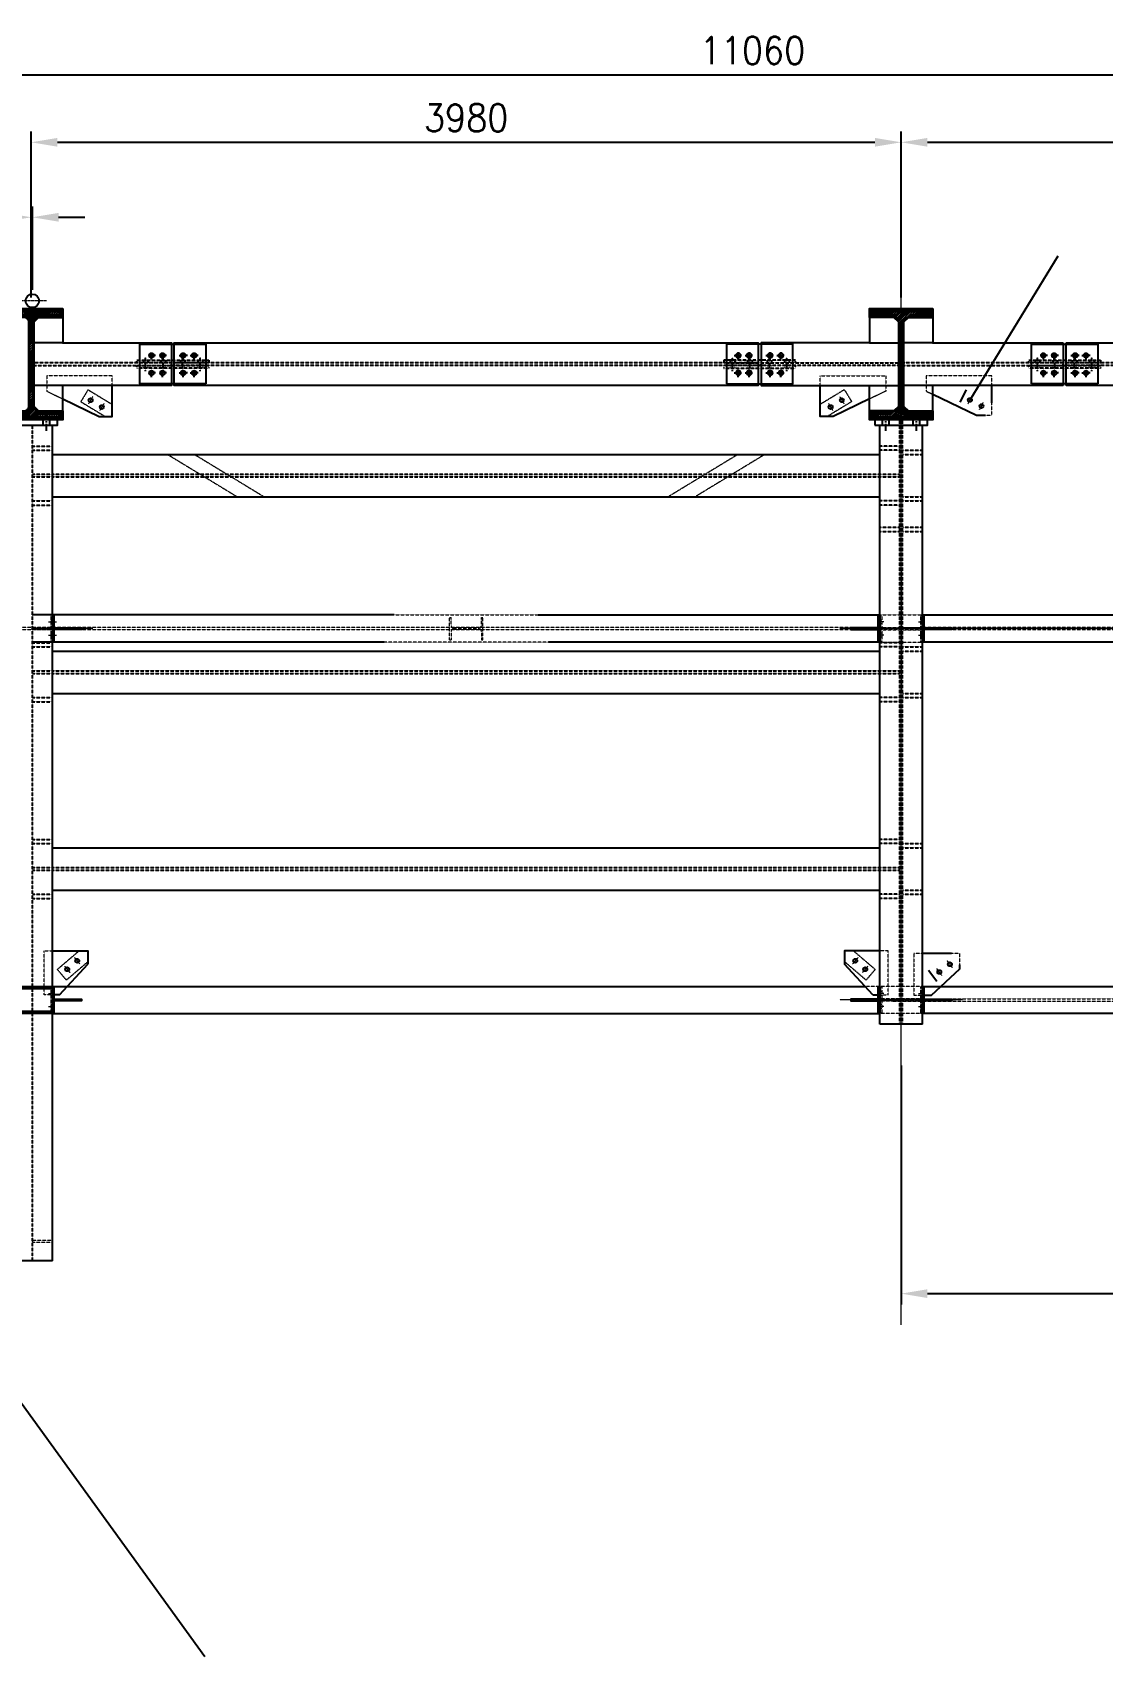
# Model space of a CAD drawing. Header units: millimetres. Extents: x 13669 to 217197, y -88248 to 24578.
# Drawn here: x 22115 to 27011, y 1376 to 8809 of the extents above; entities that cross this region are included whole.
import ezdxf

# ---------------------------------------------------------------- set-up
doc = ezdxf.new("R2010")
doc.units = ezdxf.units.MM
for name, pattern in [('CENTER', [50.8, 31.75, -6.35, 6.35, -6.35]), ('CENTER2', [1.125, 0.75, -0.125, 0.125, -0.125]), ('DASHED2', [0.375, 0.25, -0.125])]:
    doc.linetypes.add(name, pattern=pattern)
for name, color, linetype in [('CHAPA PISO', 3, 'Continuous'), ('SDDIM', 1, 'Continuous'), ('Tx-EJES', 1, 'CENTER'), ('Tx_DDIM', 1, 'Continuous'), ('Tx_M_EQUIPOS', 4, 'Continuous'), ('Tx_M_OCULTOS', 2, 'DASHED2'), ('Tx_P_NUEVO', 4, 'Continuous')]:
    doc.layers.add(name, color=color, linetype=linetype)
doc.layers.add('Tx_EJES', color=1, linetype='CENTER2', lineweight=5)
doc.layers.add('Tx_M_OCULTAS FINO', color=1, linetype='DASHED2', lineweight=5)
doc.styles.add('ROMANS', font='romans.shx', dxfattribs={"width": 0.9})
doc.dimstyles.new('ESC 1-50', dxfattribs={"dimscale": 50, "dimtxt": 2.5, "dimasz": 2.4, "dimexe": 1, "dimexo": 1, "dimgap": 1, "dimtad": 1, "dimdec": 0, "dimtxsty": 'ROMANS', "dimcen": 2.5, "dimclrd": 256, "dimclre": 256, "dimclrt": 3, "dimadec": 0, "dimazin": 2, "dimtfac": 0.5, "dimtdec": 0, "dimtmove": 0, "dimatfit": 3, "dimfxl": 1, "dimtfill": 1, "dimtfillclr": 256, "dimtolj": 2, "dimlwd": -1, "dimarcsym": 0})

# ---------------------------------------------------------------- blocks, each defined once
blk = doc.blocks.new('*D28')
at = {"layer": 'Defpoints', "color": 0, "transparency": 16777216}
for p in [(26089.6, 8306.2), (22109.6, 7545.4), (26089.6, 7545.4)]:
    blk.add_point(p, dxfattribs=at)
at = {"layer": 'Tx_DDIM', "lineweight": -2, "transparency": 16777216}
for p, q in [((22109.6, 7595.4), (22109.6, 8356.2)), ((26089.6, 7595.4), (26089.6, 8356.2))]:
    blk.add_line(p, q, dxfattribs=at)
at = {"layer": 'Tx_DDIM', "transparency": 16777216}
blk.add_line((22229.6, 8306.2), (25969.6, 8306.2), dxfattribs=at)
for points in [[(22229.6, 8326.2), (22229.6, 8286.2), (22109.6, 8306.2)], [(25969.6, 8326.2), (25969.6, 8286.2), (26089.6, 8306.2)]]:
    blk.add_solid(points, dxfattribs=at)
at = {"layer": 'Tx_DDIM', "color": 3, "transparency": 16777216, "insert": (24099.6, 8418.7), "char_height": 125, "attachment_point": 5, "style": 'ROMANS', "bg_fill": 3, "box_fill_scale": 1.1, "bg_fill_color": 256, "bg_fill_true_color": 13158600, "bg_fill_transparency": 0}
blk.add_mtext('\\A2;3980', dxfattribs=at)
blk = doc.blocks.new('*D29')
at = {"layer": 'Defpoints', "color": 0, "transparency": 16777216}
for p in [(30939.6, 8306.2), (26089.6, 7545.4), (30939.6, 7545.4)]:
    blk.add_point(p, dxfattribs=at)
at = {"layer": 'Tx_DDIM', "lineweight": -2, "transparency": 16777216}
for p, q in [((26089.6, 7595.4), (26089.6, 8356.2)), ((30939.6, 7595.4), (30939.6, 8356.2))]:
    blk.add_line(p, q, dxfattribs=at)
at = {"layer": 'Tx_DDIM', "transparency": 16777216}
blk.add_line((26209.6, 8306.2), (30819.6, 8306.2), dxfattribs=at)
for points in [[(26209.6, 8326.2), (26209.6, 8286.2), (26089.6, 8306.2)], [(30819.6, 8326.2), (30819.6, 8286.2), (30939.6, 8306.2)]]:
    blk.add_solid(points, dxfattribs=at)
at = {"layer": 'Tx_DDIM', "color": 3, "transparency": 16777216, "insert": (28514.6, 8418.7), "char_height": 125, "attachment_point": 5, "style": 'ROMANS', "bg_fill": 3, "box_fill_scale": 1.1, "bg_fill_color": 256, "bg_fill_true_color": 13158600, "bg_fill_transparency": 0}
blk.add_mtext('\\A2;4850', dxfattribs=at)
blk = doc.blocks.new('*D30')
at = {"layer": 'Defpoints', "color": 0, "transparency": 16777216}
for p in [(30939.6, 8614.3), (30939.6, 7545.4), (19879.6, 7387.9)]:
    blk.add_point(p, dxfattribs=at)
at = {"layer": 'Tx_DDIM', "lineweight": -2, "transparency": 16777216}
for p, q in [((19879.6, 7437.9), (19879.6, 8664.3)), ((30939.6, 7595.4), (30939.6, 8664.3))]:
    blk.add_line(p, q, dxfattribs=at)
at = {"layer": 'Tx_DDIM', "transparency": 16777216}
blk.add_line((19999.6, 8614.3), (30819.6, 8614.3), dxfattribs=at)
for points in [[(19999.6, 8634.3), (19999.6, 8594.3), (19879.6, 8614.3)], [(30819.6, 8634.3), (30819.6, 8594.3), (30939.6, 8614.3)]]:
    blk.add_solid(points, dxfattribs=at)
at = {"layer": 'Tx_DDIM', "color": 3, "transparency": 16777216, "insert": (25409.6, 8726.8), "char_height": 125, "attachment_point": 5, "style": 'ROMANS', "bg_fill": 3, "box_fill_scale": 1.1, "bg_fill_color": 256, "bg_fill_true_color": 13158600, "bg_fill_transparency": 0}
blk.add_mtext('\\A2;11060', dxfattribs=at)
blk = doc.blocks.new('*D32')
at = {"layer": 'Defpoints', "color": 0, "transparency": 16777216}
for p in [(28407.6, 4380.9), (26089.6, 4130.9), (28407.6, 3037.1)]:
    blk.add_point(p, dxfattribs=at)
at = {"layer": 'Tx_DDIM', "lineweight": -2, "transparency": 16777216}
for p, q in [((28407.6, 4330.9), (28407.6, 2987.1)), ((26089.6, 4080.9), (26089.6, 2987.1))]:
    blk.add_line(p, q, dxfattribs=at)
at = {"layer": 'Tx_DDIM', "transparency": 16777216}
blk.add_line((26209.6, 3037.1), (28287.6, 3037.1), dxfattribs=at)
for points in [[(26209.6, 3057.1), (26209.6, 3017.1), (26089.6, 3037.1)], [(28287.6, 3057.1), (28287.6, 3017.1), (28407.6, 3037.1)]]:
    blk.add_solid(points, dxfattribs=at)
at = {"layer": 'Tx_DDIM', "color": 3, "transparency": 16777216, "insert": (27248.6, 3149.6), "char_height": 125, "attachment_point": 5, "style": 'ROMANS', "bg_fill": 3, "box_fill_scale": 1.1, "bg_fill_color": 256, "bg_fill_true_color": 13158600, "bg_fill_transparency": 0}
blk.add_mtext('\\A2;2318', dxfattribs=at)
blk = doc.blocks.new('placas de union')
at = {"layer": 'Tx-EJES'}
for p, q in [((8488.1, 15089, -2003.9), (8450.4, 15089, -2003.9)), ((8469.3, 15070.2, -2003.9), (8469.3, 15107.9, -2003.9)), ((8538.1, 15089, -2003.9), (8500.4, 15089, -2003.9)), ((8519.3, 15070.2, -2003.9), (8519.3, 15107.9, -2003.9)), ((8633.4, 15089, -2003.9), (8595.7, 15089, -2003.9)), ((8614.5, 15070.2, -2003.9), (8614.5, 15107.9, -2003.9)), ((8683.4, 15089, -2003.9), (8645.7, 15089, -2003.9)), ((8664.5, 15070.2, -2003.9), (8664.5, 15107.9, -2003.9)), ((8469.3, 14990.2, -2003.9), (8469.3, 15027.9, -2003.9)), ((8519.3, 14990.2, -2003.9), (8519.3, 15027.9, -2003.9)), ((8614.5, 14990.2, -2003.9), (8614.5, 15027.9, -2003.9)), ((8664.5, 14990.2, -2003.9), (8664.5, 15027.9, -2003.9)), ((8488.1, 15009, -2003.9), (8450.4, 15009, -2003.9)), ((8538.1, 15009, -2003.9), (8500.4, 15009, -2003.9)), ((8633.4, 15009, -2003.9), (8595.7, 15009, -2003.9)), ((8683.4, 15009, -2003.9), (8645.7, 15009, -2003.9))]:
    blk.add_line(p, q, dxfattribs=at)
at = {"layer": 'Tx_M_EQUIPOS', "elevation": -2003.9}
blk.add_lwpolyline([(8718.5, 14958.2), (8415.3, 14958.2), (8415.3, 15139.8), (8718.5, 15139.8)], close=True, dxfattribs=at)
at = {"layer": 'Tx_M_EQUIPOS'}
for centre in [(8469.3, 15089, -2003.9), (8519.3, 15089, -2003.9), (8614.5, 15089, -2003.9), (8664.5, 15089, -2003.9), (8469.3, 15009, -2003.9), (8519.3, 15009, -2003.9), (8614.5, 15009, -2003.9), (8664.5, 15009, -2003.9)]:
    blk.add_circle(centre, 10.5, dxfattribs=at)
at = {"layer": 'Tx_M_OCULTOS'}
for p, q in [((8432.2, 15068, -2003.9), (8432.2, 15055.3, -2003.9)), ((8432.2, 15042.7, -2003.9), (8432.2, 15030, -2003.9)), ((8442.5, 15042.8, -2003.9), (8442.5, 15080.5, -2003.9)), ((8442.5, 15017.5, -2003.9), (8442.5, 15055.2, -2003.9)), ((8453, 15068, -2003.9), (8453, 15055.3, -2003.9)), ((8453, 15042.7, -2003.9), (8453, 15030, -2003.9)), ((8512.2, 15068, -2003.9), (8512.2, 15055.3, -2003.9)), ((8512.2, 15042.7, -2003.9), (8512.2, 15030, -2003.9)), ((8522.5, 15042.8, -2003.9), (8522.5, 15080.5, -2003.9)), ((8522.5, 15017.5, -2003.9), (8522.5, 15055.2, -2003.9)), ((8533, 15068, -2003.9), (8533, 15055.3, -2003.9)), ((8533, 15042.7, -2003.9), (8533, 15030, -2003.9)), ((8601.1, 15068, -2003.9), (8601.1, 15055.3, -2003.9)), ((8601.1, 15042.7, -2003.9), (8601.1, 15030, -2003.9)), ((8611.4, 15042.8, -2003.9), (8611.4, 15080.5, -2003.9)), ((8611.4, 15017.5, -2003.9), (8611.4, 15055.2, -2003.9)), ((8621.9, 15068, -2003.9), (8621.9, 15055.3, -2003.9)), ((8621.9, 15042.7, -2003.9), (8621.9, 15030, -2003.9)), ((8681.1, 15068, -2003.9), (8681.1, 15055.3, -2003.9)), ((8681.1, 15042.7, -2003.9), (8681.1, 15030, -2003.9)), ((8691.4, 15042.8, -2003.9), (8691.4, 15080.5, -2003.9)), ((8691.4, 15017.5, -2003.9), (8691.4, 15055.2, -2003.9)), ((8701.9, 15068, -2003.9), (8701.9, 15055.3, -2003.9)), ((8701.9, 15042.7, -2003.9), (8701.9, 15030, -2003.9))]:
    blk.add_line(p, q, dxfattribs=at)
at = {"layer": 'Tx_M_OCULTOS', "elevation": -2003.9}
for points in [[(8402.5, 15068), (8731.4, 15068), (8731.4, 15055.3), (8402.5, 15055.3)], [(8402.5, 15042.7), (8731.4, 15042.7), (8731.4, 15030), (8402.5, 15030)]]:
    blk.add_lwpolyline(points, close=True, dxfattribs=at)
blk = doc.blocks.new('A$C245f907e')
at = {"layer": 'Tx_M_EQUIPOS'}
blk.add_lwpolyline([(-144.5, 0), (-144.5, -40.4), (-33.5, -40.4, -0.414214), (-11.3, -62.6), (-11.3, -446.4, -0.414214), (-33.5, -468.6), (-144.5, -468.6), (-144.5, -509), (144.5, -509), (144.5, -468.6), (33.5, -468.6, -0.414214), (11.3, -446.4), (11.3, -62.6, -0.414214), (33.5, -40.4), (144.5, -40.4), (144.5, 0)], format="xyb", close=True, dxfattribs=at)
blk = doc.blocks.new('A$C30D82DAE')
at = {"layer": 'Tx_M_EQUIPOS'}
for points in [[(-104.9, 4), (-229.9, 4), (-229.9, -4), (-104.9, -4)], [(-104.9, 60), (-97, 60), (-97, -60), (-104.9, -60)]]:
    blk.add_lwpolyline(points, close=True, dxfattribs=at)
at = {"layer": 'Tx_M_OCULTAS FINO'}
blk.add_line((-89.1, -39), (-104.9, -39), dxfattribs=at)
blk = doc.blocks.new('W150x18')
for p, q in [((-51, 0), (-51, -7.1)), ((-51, 0), (51, 0)), ((51, 0), (51, -7.1)), ((-12.9, -7.1), (-51, -7.1)), ((-2.9, -135.9), (-2.9, -17.1)), ((2.9, -135.9), (2.9, -17.1)), ((12.9, -7.1), (51, -7.1)), ((-51, -145.9), (-51, -153)), ((-12.9, -145.9), (-51, -145.9)), ((12.9, -145.9), (51, -145.9)), ((51, -145.9), (51, -153)), ((-51, -153), (51, -153))]:
    blk.add_line(p, q)
for centre, start, end in [((-12.9, -17.1), 0, 90), ((12.9, -17.1), 90, 180), ((-12.9, -135.9), 270, 0), ((12.9, -135.9), 180, 270)]:
    blk.add_arc(centre, 10, start, end)
blk = doc.blocks.new('*D37')
at = {"layer": 'Defpoints', "color": 0, "transparency": 16777216}
for p in [(22109.6, 7963), (22109.6, 7871.7), (22114.5, 7580.9)]:
    blk.add_point(p, dxfattribs=at)
at = {"layer": 'SDDIM', "transparency": 16777216}
for p, q in [((21989.6, 7963), (21694.6, 7963)), ((22114.5, 7963), (22109.6, 7963)), ((22234.5, 7963), (22354.5, 7963))]:
    blk.add_line(p, q, dxfattribs=at)
at = {"layer": 'SDDIM', "lineweight": -2, "transparency": 16777216}
for p, q in [((22109.6, 7921.7), (22109.6, 8013)), ((22114.5, 7630.9), (22114.5, 8013))]:
    blk.add_line(p, q, dxfattribs=at)
at = {"layer": 'SDDIM', "transparency": 16777216}
for points in [[(21989.6, 7983), (21989.6, 7943), (22109.6, 7963)], [(22234.5, 7983), (22234.5, 7943), (22114.5, 7963)]]:
    blk.add_solid(points, dxfattribs=at)
at = {"layer": 'SDDIM', "color": 3, "transparency": 16777216, "insert": (21782.1, 8075.5), "char_height": 125, "attachment_point": 5, "style": 'ROMANS', "bg_fill": 3, "box_fill_scale": 1.1, "bg_fill_color": 256, "bg_fill_true_color": 13158600, "bg_fill_transparency": 0}
blk.add_mtext('\\A2;5', dxfattribs=at)

msp = doc.modelspace()

# ---------------------------------------------------------------- linework, layer by layer
msp.add_line((19642.6310521, 5880.8672684), (22903.9038329, 1376.2210537))
at = {"layer": 'CHAPA PISO'}
for p, q in [((19782.6310518, 4433.8672679), (22206.6310512, 4433.8672684)), ((22206.6310512, 4433.8672684), (22206.6310512, 4327.8672684)), ((22206.6310512, 4433.8672684), (22206.6310512, 4327.8672684)), ((22206.6310512, 4327.8672684), (19782.6310518, 4327.8672684))]:
    msp.add_line(p, q, dxfattribs=at)
at = {"layer": 'Tx-EJES'}
for p, q in [((22678.6560518, 7330.8672684), (22640.9560518, 7330.8672684)), ((22678.6560518, 7330.8672684), (22640.9560518, 7330.8672684)), ((22659.8060518, 7312.0172684), (22659.8060518, 7349.7172684)), ((22659.8060518, 7312.0172684), (22659.8060518, 7349.7172684)), ((22728.6560518, 7330.8672684), (22690.9560518, 7330.8672684)), ((22728.6560518, 7330.8672684), (22690.9560518, 7330.8672684)), ((22709.8060518, 7312.0172684), (22709.8060518, 7349.7172684)), ((22709.8060518, 7312.0172684), (22709.8060518, 7349.7172684)), ((22786.2060518, 7330.8672685), (22823.9060518, 7330.8672685)), ((22823.9060518, 7330.8672684), (22786.2060518, 7330.8672684)), ((22805.0560518, 7312.0172685), (22805.0560518, 7349.7172685)), ((22805.0560518, 7312.0172684), (22805.0560518, 7349.7172684)), ((22836.2060518, 7330.8672685), (22873.9060518, 7330.8672685)), ((22873.9060518, 7330.8672684), (22836.2060518, 7330.8672684)), ((22855.0560518, 7312.0172685), (22855.0560518, 7349.7172685)), ((22855.0560518, 7312.0172684), (22855.0560518, 7349.7172684)), ((25325.6914949, 7330.8672684), (25363.3914949, 7330.8672684)), ((25344.5414949, 7312.0172684), (25344.5414949, 7349.7172684)), ((25375.6914949, 7330.8672684), (25413.3914949, 7330.8672684)), ((25394.5414949, 7312.0172684), (25394.5414949, 7349.7172684)), ((25470.9414949, 7330.8672684), (25508.6414949, 7330.8672684)), ((25489.7914949, 7312.0172684), (25489.7914949, 7349.7172684)), ((25520.9414949, 7330.8672684), (25558.6414949, 7330.8672684)), ((25539.7914949, 7312.0172684), (25539.7914949, 7349.7172684)), ((26758.9914948, 7330.8672684), (26721.2914948, 7330.8672684)), ((26758.9914948, 7330.8672684), (26721.2914948, 7330.8672684)), ((26740.1414948, 7312.0172684), (26740.1414948, 7349.7172684)), ((26740.1414948, 7312.0172684), (26740.1414948, 7349.7172684)), ((26808.9914948, 7330.8672684), (26771.2914948, 7330.8672684)), ((26808.9914948, 7330.8672684), (26771.2914948, 7330.8672684)), ((26790.1414948, 7312.0172684), (26790.1414948, 7349.7172684)), ((26790.1414948, 7312.0172684), (26790.1414948, 7349.7172684)), ((26904.2414948, 7330.8672684), (26866.5414948, 7330.8672684)), ((26866.5414948, 7330.8672684), (26904.2414948, 7330.8672684)), ((26885.3914948, 7312.0172684), (26885.3914948, 7349.7172684)), ((26885.3914948, 7312.0172684), (26885.3914948, 7349.7172684)), ((26954.2414948, 7330.8672684), (26916.5414948, 7330.8672684)), ((26916.5414948, 7330.8672684), (26954.2414948, 7330.8672684)), ((26935.3914948, 7312.0172684), (26935.3914948, 7349.7172684)), ((26935.3914948, 7312.0172684), (26935.3914948, 7349.7172684)), ((22678.6560518, 7250.8672684), (22640.9560518, 7250.8672684)), ((22678.6560518, 7250.8672684), (22640.9560518, 7250.8672684)), ((22659.8060518, 7232.0172684), (22659.8060518, 7269.7172684)), ((22659.8060518, 7232.0172684), (22659.8060518, 7269.7172684)), ((22728.6560518, 7250.8672684), (22690.9560518, 7250.8672684)), ((22728.6560518, 7250.8672684), (22690.9560518, 7250.8672684)), ((22709.8060518, 7232.0172684), (22709.8060518, 7269.7172684)), ((22709.8060518, 7232.0172684), (22709.8060518, 7269.7172684)), ((22786.2060518, 7250.8672685), (22823.9060518, 7250.8672685)), ((22823.9060518, 7250.8672684), (22786.2060518, 7250.8672684)), ((22805.0560518, 7232.0172685), (22805.0560518, 7269.7172685)), ((22805.0560518, 7232.0172684), (22805.0560518, 7269.7172684)), ((22836.2060518, 7250.8672685), (22873.9060518, 7250.8672685)), ((22873.9060518, 7250.8672684), (22836.2060518, 7250.8672684)), ((22855.0560518, 7232.0172685), (22855.0560518, 7269.7172685)), ((22855.0560518, 7232.0172684), (22855.0560518, 7269.7172684)), ((25325.6914949, 7250.8672684), (25363.3914949, 7250.8672684)), ((25344.5414949, 7232.0172684), (25344.5414949, 7269.7172684)), ((25375.6914949, 7250.8672684), (25413.3914949, 7250.8672684)), ((25394.5414949, 7232.0172684), (25394.5414949, 7269.7172684)), ((25470.9414949, 7250.8672684), (25508.6414949, 7250.8672684)), ((25489.7914949, 7232.0172684), (25489.7914949, 7269.7172684)), ((25520.9414949, 7250.8672684), (25558.6414949, 7250.8672684)), ((25539.7914949, 7232.0172684), (25539.7914949, 7269.7172684)), ((26758.9914948, 7250.8672684), (26721.2914948, 7250.8672684)), ((26758.9914948, 7250.8672684), (26721.2914948, 7250.8672684)), ((26740.1414948, 7232.0172684), (26740.1414948, 7269.7172684)), ((26740.1414948, 7232.0172684), (26740.1414948, 7269.7172684)), ((26808.9914948, 7250.8672684), (26771.2914948, 7250.8672684)), ((26808.9914948, 7250.8672684), (26771.2914948, 7250.8672684)), ((26790.1414948, 7232.0172684), (26790.1414948, 7269.7172684)), ((26790.1414948, 7232.0172684), (26790.1414948, 7269.7172684)), ((26904.2414948, 7250.8672684), (26866.5414948, 7250.8672684)), ((26866.5414948, 7250.8672684), (26904.2414948, 7250.8672684)), ((26885.3914948, 7232.0172684), (26885.3914948, 7269.7172684)), ((26885.3914948, 7232.0172684), (26885.3914948, 7269.7172684)), ((26954.2414948, 7250.8672684), (26916.5414948, 7250.8672684)), ((26916.5414948, 7250.8672684), (26954.2414948, 7250.8672684)), ((26935.3914948, 7232.0172684), (26935.3914948, 7269.7172684)), ((26935.3914948, 7232.0172684), (26935.3914948, 7269.7172684)), ((22179.6310519, 6985.9672684), (22179.6310519, 7061.3672684)), ((26019.6310519, 6985.9672684), (26019.6310519, 7061.3672684)), ((26159.6310519, 6985.9672684), (26159.6310519, 7061.3672684))]:
    msp.add_line(p, q, dxfattribs=at)
at = {"layer": 'Tx_EJES'}
for p, q in [((22391.0130935, 7142.0122746), (22371.2706402, 7109.5432812)), ((25808.2490104, 7142.0122746), (25827.9914637, 7109.5432812)), ((26395.2468773, 7109.9024228), (26412.8313384, 7143.5890185)), ((22442.2799253, 7110.8399799), (22422.537472, 7078.3709865)), ((25756.9821786, 7110.8399799), (25776.7246319, 7078.3709865)), ((26448.436239, 7082.1374843), (26466.0207, 7115.82408)), ((26089.6310521, 6362.1172684), (26089.6310521, 5799.6172684)), ((22188.7310514, 6110.867268), (22224.5310514, 6110.867268)), ((26010.5310518, 6110.8672684), (25982.6310516, 6110.8672684)), ((26168.7310511, 6110.8672684), (26196.6310516, 6110.8672684)), ((22390.8810521, 6080.8672684), (22109.6310521, 6080.8672684)), ((22188.7310514, 6050.867268), (22224.5310514, 6050.867268)), ((31179.6310519, 6080.8672684), (25808.3810521, 6080.8672684)), ((26010.5310518, 6050.8672684), (25982.6310516, 6050.8672684)), ((26168.7310511, 6050.8672684), (26196.6310516, 6050.8672684)), ((22261.7563204, 4535.8125343), (22286.4385315, 4506.9198284)), ((22307.3763824, 4574.7844466), (22332.0585935, 4545.8917406)), ((25891.8857212, 4574.7844462), (25867.2035101, 4545.8917403)), ((25937.5057832, 4535.812534), (25912.8235721, 4506.9198281)), ((26323.7702178, 4529.020783), (26301.2972524, 4559.6633322)), ((26275.3872452, 4493.5371534), (26252.9142799, 4524.1797027)), ((22188.7310512, 4410.8672683), (22216.6310519, 4410.8672683)), ((26010.5310518, 4410.8672681), (25982.6310516, 4410.8672681)), ((22188.7310512, 4350.8672683), (22216.6310519, 4350.8672683)), ((26010.5310518, 4350.8672681), (25982.6310516, 4350.8672681))]:
    msp.add_line(p, q, dxfattribs=at)
at = {"layer": 'Tx_M_EQUIPOS'}
for p, q in [((26831.2664948, 7193.8672684), (26233.1310519, 7193.8672684)), ((26359.59226, 7117.2337434), (26389.2081944, 7173.9690624)), ((26989.3664948, 7200.0672684), (26686.1664948, 7200.0672684)), ((26831.2664948, 7200.0672684), (26831.2664948, 7193.8672684)), ((26844.2664948, 7193.8672684), (26844.2664948, 7200.0672684)), ((30185.666495, 7193.8672684), (26844.2664948, 7193.8672684)), ((22012.6310519, 7010.9672684), (22206.6310519, 7010.9672684)), ((22206.6310519, 3186.3672684), (22206.6310519, 7010.9672684)), ((25992.6310519, 4270.8672684), (25992.6310519, 7010.9672684)), ((25992.6310519, 7010.9672684), (26186.6310519, 7010.9672684)), ((22206.6310518, 6877.8672684), (25992.6310519, 6877.8672684)), ((22206.6310518, 6683.8672684), (25992.6310519, 6683.8672684)), ((23770.0836564, 6143.3672684), (22114.472471, 6143.3672684)), ((23723.7286047, 6018.3672684), (22114.472471, 6018.3672684)), ((22206.6310518, 5977.8672684), (25992.6310519, 5977.8672684)), ((22206.6310518, 5783.8672684), (25992.6310519, 5783.8672684)), ((22206.6310518, 5077.8672684), (25992.6310519, 5077.8672684)), ((22206.6310518, 4883.8672684), (25992.6310519, 4883.8672684)), ((22239.0628062, 4405.1214057), (22369.0628063, 4545.1214057)), ((25960.1992974, 4405.1214054), (25830.1992974, 4545.1214054)), ((26253.0777829, 4464.7745407), (26215.228578, 4516.3830448)), ((19782.6310518, 4443.3672684), (22274.5768216, 4443.3672684)), ((22274.5768216, 4443.3672684), (25924.6852817, 4443.3672684)), ((26186.6310519, 4443.3672684), (28352.6310521, 4443.3672684)), ((22206.6310519, 4318.3672684), (19782.6310518, 4318.3672684)), ((22206.6310519, 4318.3672684), (25992.6310519, 4318.3672684)), ((22206.6310519, 3186.3672684), (22012.6310519, 3186.3672684))]:
    msp.add_line(p, q, dxfattribs=at)
for points in [[(22143.1310517, 7076.7672684), (22254.1310518, 7076.7672684), (22254.1310518, 7193.8672684), (22120.9310519, 7193.8672684), (22120.9310517, 7098.9672684), (22143.1310517, 7076.7672684)], [(22254.1310521, 7131.6609021), (22420.4981891, 7051.6426759), (22480.4981891, 7051.6426759), (22480.4981891, 7193.8672684)], [(25945.1310518, 7131.6609021), (25778.7639148, 7051.6426759), (25718.7639148, 7051.6426759), (25718.7639148, 7193.8672684)], [(26056.1310519, 7076.7672684), (25945.1310518, 7076.7672684), (25945.1310518, 7193.8672684), (26078.3310518, 7193.8672684), (26078.3310519, 7098.9672684), (26056.1310519, 7076.7672684)], [(26123.1310519, 7076.7672684), (26234.131052, 7076.7672684), (26234.131052, 7193.8672684), (26100.9310521, 7193.8672684), (26100.9310519, 7098.9672684), (26123.1310519, 7076.7672684)], [(26234.131052, 7152.881957), (26434.4518112, 7057.0763765), (26474.8358768, 7057.0763765)], [(26504.4518112, 7113.8116956), (26504.4518112, 7193.8672684)], [(24429.1784475, 6143.3672684), (25992.6310519, 6143.3672684)], [(26186.6310519, 6143.3672684), (28083.7062471, 6143.3672684)], [(25992.6310519, 6018.3672684), (24475.5334991, 6018.3672684)], [(28104.716102, 6018.3672684), (26186.6310519, 6018.3672684)], [(22206.6310517, 4605.1214057), (22369.0628063, 4605.1214057), (22369.0628063, 4545.1214057)], [(25992.6310519, 4605.1214054), (25830.1992974, 4605.1214054), (25830.1992974, 4545.1214054)], [(26320.0583518, 4593.2642422), (26186.6310519, 4593.2642422)], [(22239.0628062, 4405.1214057), (22206.6310517, 4405.1214057)], [(25960.1992974, 4405.1214054), (25992.6310519, 4405.1214054)]]:
    msp.add_lwpolyline(points, dxfattribs=at)
for points in [[(21989.6310519, 7010.9672684), (22229.6310519, 7010.9672684), (22229.6310519, 7036.3672684), (21989.6310519, 7036.3672684)], [(25969.6310519, 7010.9672684), (26209.6310519, 7010.9672684), (26209.6310519, 7036.3672684), (25969.6310519, 7036.3672684)]]:
    msp.add_lwpolyline(points, close=True, dxfattribs=at)
for centre, radius in [((22659.8060518, 7330.8672684), 10.5), ((22659.8060518, 7330.8672684), 10.5), ((22709.8060518, 7330.8672684), 10.5), ((22709.8060518, 7330.8672684), 10.5), ((22805.0560518, 7330.8672685), 10.5), ((22805.0560518, 7330.8672684), 10.5), ((22855.0560518, 7330.8672685), 10.5), ((22855.0560518, 7330.8672684), 10.5), ((25344.5414949, 7330.8672684), 10.5), ((25394.5414949, 7330.8672684), 10.5), ((25489.7914949, 7330.8672684), 10.5), ((25539.7914949, 7330.8672684), 10.5), ((26740.1414948, 7330.8672684), 10.5), ((26740.1414948, 7330.8672684), 10.5), ((26790.1414948, 7330.8672684), 10.5), ((26790.1414948, 7330.8672684), 10.5), ((26885.3914948, 7330.8672684), 10.5), ((26885.3914948, 7330.8672684), 10.5), ((26935.3914948, 7330.8672684), 10.5), ((26935.3914948, 7330.8672684), 10.5), ((22659.8060518, 7250.8672684), 10.5), ((22659.8060518, 7250.8672684), 10.5), ((22709.8060518, 7250.8672684), 10.5), ((22709.8060518, 7250.8672684), 10.5), ((22805.0560518, 7250.8672685), 10.5), ((22805.0560518, 7250.8672684), 10.5), ((22855.0560518, 7250.8672685), 10.5), ((22855.0560518, 7250.8672684), 10.5), ((25344.5414949, 7250.8672684), 10.5), ((25394.5414949, 7250.8672684), 10.5), ((25489.7914949, 7250.8672684), 10.5), ((25539.7914949, 7250.8672684), 10.5), ((26740.1414948, 7250.8672684), 10.5), ((26740.1414948, 7250.8672684), 10.5), ((26790.1414948, 7250.8672684), 10.5), ((26790.1414948, 7250.8672684), 10.5), ((26885.3914948, 7250.8672684), 10.5), ((26885.3914948, 7250.8672684), 10.5), ((26935.3914948, 7250.8672684), 10.5), ((26935.3914948, 7250.8672684), 10.5), ((26404.0391079, 7126.7457207), 9), ((22381.1418669, 7125.7777779), 9), ((22432.4086987, 7094.6054832), 9), ((25766.8534052, 7094.6054832), 9), ((25818.120237, 7125.7777779), 9), ((26457.2284695, 7098.9807821), 9), ((22319.717488, 4560.3380936), 9), ((25879.5446157, 4560.3380933), 9), ((26312.5337351, 4544.3420576), 9), ((22274.097426, 4521.3661813), 9), ((25925.1646776, 4521.366181), 9), ((26264.1507625, 4508.858428), 9)]:
    msp.add_circle(centre, radius, dxfattribs=at)
at = {"layer": 'Tx_M_OCULTAS FINO'}
for p, q in [((22369.4200536, 7173.8672684), (22336.1696059, 7119.1826478)), ((22369.4200536, 7173.8672684), (22480.4981891, 7106.3272965)), ((25829.8420503, 7173.8672684), (25718.7639148, 7106.3272965)), ((25829.8420503, 7173.8672684), (25863.092498, 7119.1826478)), ((22336.1696059, 7119.1826478), (22447.2477414, 7051.6426759)), ((25863.092498, 7119.1826478), (25752.0143624, 7051.6426759)), ((22733.0436596, 6877.8672684), (23052.1015109, 6683.8672684)), ((22856.2299709, 6877.8672684), (23175.2878222, 6683.8672684)), ((25343.0321329, 6877.8672684), (25023.9742817, 6683.8672684)), ((25466.2184442, 6877.8672684), (25147.160593, 6683.8672684)), ((22198.7310514, 6119.867268), (22214.5310514, 6119.867268)), ((22198.7310514, 6101.867268), (22214.5310514, 6101.867268)), ((26000.5310518, 6119.8672684), (25992.6310516, 6119.8672684)), ((26000.5310518, 6101.8672684), (25992.6310516, 6101.8672684)), ((25992.6310519, 6143.3672684), (26186.6310519, 6143.3672684)), ((26178.7310511, 6119.8672684), (26186.6310516, 6119.8672684)), ((26178.7310511, 6101.8672684), (26186.6310516, 6101.8672684)), ((22198.7310514, 6059.867268), (22214.5310514, 6059.867268)), ((26000.5310518, 6059.8672684), (25992.6310516, 6059.8672684)), ((26000.5310518, 6041.8672684), (25992.6310516, 6041.8672684)), ((25992.6310521, 6086.2672684), (26186.6310514, 6086.2672684)), ((25992.6310521, 6075.4672684), (26186.6310519, 6075.4672684)), ((26178.7310511, 6059.8672684), (26186.6310516, 6059.8672684)), ((26178.7310511, 6041.8672684), (26186.6310516, 6041.8672684)), ((25992.6310519, 6018.3672684), (26186.6310514, 6018.3672684)), ((22228.6492989, 4520.6822625), (22327.4927665, 4605.1214057)), ((22270.2193386, 4472.020863), (22369.0628063, 4556.4600062)), ((25929.042765, 4472.0208627), (25830.1992974, 4556.4600059)), ((25970.6128047, 4520.6822622), (25871.7693371, 4605.1214054)), ((22228.6492988, 4520.6822626), (22270.2193385, 4472.0208631)), ((25970.6128048, 4520.6822622), (25929.0427651, 4472.0208628)), ((22274.5768216, 4443.3672684), (22012.6310519, 4443.3672684)), ((22198.7310512, 4419.8672683), (22206.6310519, 4419.8672683)), ((22198.7310512, 4401.8672683), (22206.6310519, 4401.8672683)), ((26186.6310519, 4443.3672684), (25924.6852817, 4443.3672684)), ((26000.5310518, 4419.8672681), (25992.6310516, 4419.8672681)), ((26000.5310518, 4401.8672681), (25992.6310516, 4401.8672681)), ((26178.7310511, 4419.8672681), (26186.6310516, 4419.8672681)), ((22206.6310519, 4318.3672684), (21859.5507187, 4318.3672684)), ((22198.7310512, 4359.8672683), (22206.6310519, 4359.8672683)), ((22198.7310512, 4341.8672683), (22206.6310519, 4341.8672683)), ((26000.5310518, 4359.8672681), (25992.6310516, 4359.8672681)), ((26000.5310518, 4341.8672681), (25992.6310516, 4341.8672681))]:
    msp.add_line(p, q, dxfattribs=at)
for points in [[(22480.4981891, 7193.8672684), (22480.4981891, 7237.0763765), (22180.4981891, 7237.0763765), (22180.4981891, 7167.0763765), (22254.1310521, 7131.6609021)], [(25718.7639148, 7193.8672684), (25718.7639148, 7237.0763765), (26018.7639148, 7237.0763765), (26018.7639148, 7167.0763765), (25945.1310518, 7131.6609021)], [(26504.4518112, 7193.8672684), (26504.4518112, 7237.0763765), (26204.4518112, 7237.0763765), (26204.4518112, 7167.0763765), (26234.131052, 7152.881957)], [(26474.8358768, 7057.0763765), (26504.4518112, 7057.0763765), (26504.4518112, 7113.8116956)], [(23770.0836564, 6143.3672684), (24429.1784475, 6143.3672684)], [(25992.6310519, 6086.2672684), (22066.6310519, 6086.2672684)], [(25992.6310519, 6075.4672684), (22066.6310519, 6075.4672684)], [(31039.6310519, 6086.2672684), (26186.6310519, 6086.2672684)], [(31039.6310519, 6075.4672684), (26186.6310519, 6075.4672684)], [(24475.5334991, 6018.3672684), (23723.7286047, 6018.3672684)], [(22206.6310517, 4405.1214057), (22169.0628062, 4405.1214057), (22169.0628063, 4605.1214057)], [(22169.0628063, 4605.1214057), (22206.6310517, 4605.1214057)], [(26030.1992974, 4605.1214054), (25992.6310519, 4605.1214054)], [(25992.6310519, 4405.1214054), (26030.1992974, 4405.1214054), (26030.1992974, 4605.1214054)], [(26357.9075567, 4541.6557381), (26357.9075567, 4593.2642422), (26320.0583518, 4593.2642422)]]:
    msp.add_lwpolyline(points, dxfattribs=at)
at = {"layer": 'Tx_M_OCULTAS FINO', "elevation": 0}
msp.add_lwpolyline([(22206.6310514, 6140.867268), (22198.7310514, 6140.867268), (22198.7310514, 6020.867268), (22206.6310514, 6020.867268)], close=True, dxfattribs=at)
at = {"layer": 'Tx_M_OCULTAS FINO'}
for points in [[(25992.6310518, 6140.8672684), (26000.5310518, 6140.8672684), (26000.5310518, 6020.8672684), (25992.6310518, 6020.8672684)], [(26186.6310511, 6140.8672684), (26178.7310511, 6140.8672684), (26178.7310511, 6020.8672684), (26186.6310511, 6020.8672684)], [(22198.7310517, 6084.867268), (22115.9310517, 6084.867268), (22115.9310517, 6076.867268), (22198.7310517, 6076.867268)], [(26000.5310518, 6084.8672684), (26083.3310518, 6084.8672684), (26083.3310518, 6076.8672684), (26000.5310518, 6076.8672684)], [(26178.7310511, 6084.8672684), (26095.9310511, 6084.8672684), (26095.9310511, 6076.8672684), (26178.7310511, 6076.8672684)], [(22206.6310512, 4440.8672683), (22198.7310512, 4440.8672683), (22198.7310512, 4320.8672683), (22206.6310512, 4320.8672683)], [(25992.6310518, 4440.8672681), (26000.5310518, 4440.8672681), (26000.5310518, 4320.8672681), (25992.6310518, 4320.8672681)], [(22206.6310519, 3279.8672684), (22115.9310512, 3279.8672684), (22115.9310512, 3271.8672684), (22206.6310519, 3271.8672684)]]:
    msp.add_lwpolyline(points, close=True, dxfattribs=at)
at = {"layer": 'Tx_M_OCULTOS'}
for p, q in [((22750.9310518, 7297.1672684), (22120.9310517, 7297.1672684)), ((22120.9310517, 7297.1672684), (22120.9310517, 7284.5672684)), ((22120.9310517, 7284.5672684), (22750.9310518, 7284.5672684)), ((22622.7356342, 7309.8672684), (22622.7356342, 7297.1672684)), ((22622.7356342, 7284.5672684), (22622.7356342, 7271.8672684)), ((22632.9810518, 7284.6672684), (22632.9810518, 7322.3672684)), ((22632.9810518, 7259.3672684), (22632.9810518, 7297.0672684)), ((22643.5060518, 7309.8672684), (22643.5060518, 7297.1672684)), ((22643.5060518, 7284.5672684), (22643.5060518, 7271.8672684)), ((22702.7356342, 7309.8672684), (22702.7356342, 7297.1672684)), ((22702.7356342, 7284.5672684), (22702.7356342, 7271.8672684)), ((22712.9810518, 7284.6672684), (22712.9810518, 7322.3672684)), ((22712.9810518, 7259.3672684), (22712.9810518, 7297.0672684)), ((22723.5060518, 7309.8672684), (22723.5060518, 7297.1672684)), ((22723.5060518, 7284.5672684), (22723.5060518, 7271.8672684)), ((22750.9310518, 7284.5672684), (22750.9310518, 7297.1672684)), ((25435.6664949, 7297.1672683), (22763.9310518, 7297.1672683)), ((25435.6664949, 7284.5672683), (22763.9310518, 7284.5672683)), ((22791.6356342, 7309.8672684), (22791.6356342, 7297.1672684)), ((22791.6356342, 7284.5672684), (22791.6356342, 7271.8672684)), ((22801.8810518, 7284.6672684), (22801.8810518, 7322.3672684)), ((22801.8810518, 7259.3672684), (22801.8810518, 7297.0672684)), ((22812.4060518, 7309.8672684), (22812.4060518, 7297.1672684)), ((22812.4060518, 7284.5672684), (22812.4060518, 7271.8672684)), ((22871.6356342, 7309.8672684), (22871.6356342, 7297.1672684)), ((22871.6356342, 7284.5672684), (22871.6356342, 7271.8672684)), ((22881.8810518, 7284.6672684), (22881.8810518, 7322.3672684)), ((22881.8810518, 7259.3672684), (22881.8810518, 7297.0672684)), ((22892.4060518, 7309.8672684), (22892.4060518, 7297.1672684)), ((22892.4060518, 7284.5672684), (22892.4060518, 7271.8672684)), ((26831.2664948, 7297.1672684), (26100.9310519, 7297.1672684)), ((26100.9310519, 7297.1672684), (26100.9310519, 7284.5672684)), ((26100.9310519, 7284.5672684), (26831.2664948, 7284.5672684)), ((26673.3164948, 7309.8672684), (27002.2164948, 7309.8672684)), ((26673.3164948, 7297.1672684), (26673.3164948, 7309.8672684)), ((27002.2164948, 7297.1672684), (26673.3164948, 7297.1672684)), ((26673.3164948, 7284.5672684), (27002.2164948, 7284.5672684)), ((26673.3164948, 7271.8672684), (26673.3164948, 7284.5672684)), ((26703.0710772, 7309.8672684), (26703.0710772, 7297.1672684)), ((26703.0710772, 7284.5672684), (26703.0710772, 7271.8672684)), ((26713.3164948, 7284.6672684), (26713.3164948, 7322.3672684)), ((26713.3164948, 7259.3672684), (26713.3164948, 7297.0672684)), ((26723.8414948, 7309.8672684), (26723.8414948, 7297.1672684)), ((26723.8414948, 7284.5672684), (26723.8414948, 7271.8672684)), ((26783.0710772, 7309.8672684), (26783.0710772, 7297.1672684)), ((26783.0710772, 7284.5672684), (26783.0710772, 7271.8672684)), ((26793.3164948, 7284.6672684), (26793.3164948, 7322.3672684)), ((26793.3164948, 7259.3672684), (26793.3164948, 7297.0672684)), ((26803.8414948, 7309.8672684), (26803.8414948, 7297.1672684)), ((26803.8414948, 7284.5672684), (26803.8414948, 7271.8672684)), ((26831.2664948, 7284.5672684), (26831.2664948, 7297.1672684)), ((30185.666495, 7297.1672683), (26844.2664948, 7297.1672683)), ((30185.666495, 7284.5672683), (26844.2664948, 7284.5672683)), ((26871.2231927, 7297.1672683), (26871.2231927, 7284.5672683)), ((26871.9710772, 7309.8672684), (26871.9710772, 7297.1672684)), ((26871.9710772, 7284.5672684), (26871.9710772, 7271.8672684)), ((26882.2164948, 7284.6672684), (26882.2164948, 7322.3672684)), ((26882.2164948, 7259.3672684), (26882.2164948, 7297.0672684)), ((26892.2731927, 7297.1672683), (26892.2731927, 7284.5672683)), ((26892.7414948, 7309.8672684), (26892.7414948, 7297.1672684)), ((26892.7414948, 7284.5672684), (26892.7414948, 7271.8672684)), ((26951.2231927, 7297.1672683), (26951.2231927, 7284.5672683)), ((26951.9710772, 7309.8672684), (26951.9710772, 7297.1672684)), ((26951.9710772, 7284.5672684), (26951.9710772, 7271.8672684)), ((26962.2164948, 7284.6672684), (26962.2164948, 7322.3672684)), ((26962.2164948, 7259.3672684), (26962.2164948, 7297.0672684)), ((26972.2731927, 7297.1672683), (26972.2731927, 7284.5672683)), ((26972.7414948, 7309.8672684), (26972.7414948, 7297.1672684)), ((26972.7414948, 7284.5672684), (26972.7414948, 7271.8672684)), ((27002.2164948, 7309.8672684), (27002.2164948, 7297.1672684)), ((27002.2164948, 7284.5672684), (27002.2164948, 7271.8672684)), ((27002.2164948, 7271.8672684), (26673.3164948, 7271.8672684)), ((22115.9310519, 3186.3672684), (22115.9310519, 7010.9672684)), ((22164.1310519, 7010.9672684), (22164.1310519, 7036.3672684)), ((22195.1310519, 7010.9672684), (22195.1310519, 7036.3672684)), ((26004.1310519, 7010.9672684), (26004.1310519, 7036.3672684)), ((26035.1310519, 7010.9672684), (26035.1310519, 7036.3672684)), ((26144.1310519, 7010.9672684), (26144.1310519, 7036.3672684)), ((26175.1310519, 7010.9672684), (26175.1310519, 7036.3672684)), ((22115.9310519, 6915.9672684), (22206.6310519, 6915.9672684)), ((26083.3310519, 6915.9672684), (25992.6310519, 6915.9672684)), ((22115.9310519, 6896.9172684), (22206.6310519, 6896.9172684)), ((26083.3310519, 6896.9172684), (25992.6310519, 6896.9172684)), ((26095.931052, 6896.9172684), (26186.631052, 6896.9172684)), ((26095.931052, 6877.8672684), (26186.631052, 6877.8672684)), ((22115.9310518, 6787.1672684), (22206.6310518, 6787.1672684)), ((22115.9310518, 6774.5672684), (22206.6310518, 6774.5672684)), ((22206.6310518, 6787.1672684), (25992.6310519, 6787.1672684)), ((22206.6310518, 6774.5672684), (25992.6310519, 6774.5672684)), ((25992.6310519, 6787.1672684), (26083.3310519, 6787.1672684)), ((25992.6310519, 6774.5672684), (26083.3310519, 6774.5672684)), ((22115.931052, 6664.8172684), (22206.631052, 6664.8172684)), ((22115.931052, 6645.7672684), (22206.631052, 6645.7672684)), ((26083.3310519, 6664.8172684), (25992.6310519, 6664.8172684)), ((26083.3310519, 6645.7672684), (25992.6310519, 6645.7672684)), ((26095.931052, 6683.8672684), (26186.631052, 6683.8672684)), ((26095.931052, 6664.8172684), (26186.631052, 6664.8172684)), ((25992.6310519, 6544.2048463), (26083.3310519, 6544.2048463)), ((26095.9310519, 6544.2048463), (26186.6310519, 6544.2048463)), ((25992.6310519, 6525.1548463), (26083.3310519, 6525.1548463)), ((26095.9310519, 6525.1548463), (26186.6310519, 6525.1548463)), ((22115.9310519, 6015.9672684), (22206.6310519, 6015.9672684)), ((22115.9310519, 5996.9172684), (22206.6310519, 5996.9172684)), ((26083.3310519, 6015.9672684), (25992.6310519, 6015.9672684)), ((26083.3310519, 5996.9172684), (25992.6310519, 5996.9172684)), ((26095.931052, 5996.9172684), (26186.631052, 5996.9172684)), ((26095.931052, 5977.8672684), (26186.631052, 5977.8672684)), ((22115.9310518, 5887.1672684), (22206.6310518, 5887.1672684)), ((22115.9310518, 5874.5672684), (22206.6310518, 5874.5672684)), ((22206.6310518, 5887.1672684), (25992.6310519, 5887.1672684)), ((22206.6310518, 5874.5672684), (25992.6310519, 5874.5672684)), ((25992.6310519, 5887.1672684), (26083.3310519, 5887.1672684)), ((25992.6310519, 5874.5672684), (26083.3310519, 5874.5672684)), ((22115.931052, 5764.8172684), (22206.631052, 5764.8172684)), ((22115.931052, 5745.7672684), (22206.631052, 5745.7672684)), ((26083.3310519, 5764.8172684), (25992.6310519, 5764.8172684)), ((26083.3310519, 5745.7672684), (25992.6310519, 5745.7672684)), ((26095.931052, 5783.8672684), (26186.631052, 5783.8672684)), ((26095.931052, 5764.8172684), (26186.631052, 5764.8172684)), ((22115.9310519, 5115.9672684), (22206.6310519, 5115.9672684)), ((22115.9310519, 5096.9172684), (22206.6310519, 5096.9172684)), ((26083.3310519, 5115.9672684), (25992.6310519, 5115.9672684)), ((26083.3310519, 5096.9172684), (25992.6310519, 5096.9172684)), ((26095.931052, 5096.9172684), (26186.631052, 5096.9172684)), ((26095.931052, 5077.8672684), (26186.631052, 5077.8672684)), ((22115.9310518, 4987.1672684), (22206.6310518, 4987.1672684)), ((22206.6310518, 4987.1672684), (25992.6310519, 4987.1672684)), ((25992.6310519, 4987.1672684), (26083.3310519, 4987.1672684)), ((22115.9310518, 4974.5672684), (22206.6310518, 4974.5672684)), ((22206.6310518, 4974.5672684), (25992.6310519, 4974.5672684)), ((25992.6310519, 4974.5672684), (26083.3310519, 4974.5672684)), ((22115.931052, 4864.8172684), (22206.631052, 4864.8172684)), ((22115.931052, 4845.7672684), (22206.631052, 4845.7672684)), ((26083.3310519, 4864.8172684), (25992.6310519, 4864.8172684)), ((26083.3310519, 4845.7672684), (25992.6310519, 4845.7672684)), ((26095.931052, 4883.8672684), (26186.631052, 4883.8672684)), ((26095.931052, 4864.8172684), (26186.631052, 4864.8172684))]:
    msp.add_line(p, q, dxfattribs=at)
for points in [[(22592.9810518, 7309.8672684), (22921.8810518, 7309.8672684), (22921.8810518, 7297.1672684), (22592.9810518, 7297.1672684)], [(22592.9810518, 7284.5672684), (22921.8810518, 7284.5672684), (22921.8810518, 7271.8672684), (22592.9810518, 7271.8672684)], [(26078.3310519, 7284.5672684), (25448.6664949, 7284.5672684), (25448.6664949, 7297.1672684), (26078.3310519, 7297.1672684)]]:
    msp.add_lwpolyline(points, close=True, dxfattribs=at)

# ---------------------------------------------------------------- block references
at = {"xscale": -1}
for p in [(22109.6310514, 6080.867268), (26089.6310514, 6080.8672684), (22109.6310512, 4380.8672683)]:
    msp.add_blockref('A$C30D82DAE', p, dxfattribs=at)
for p in [(26089.6310521, 6080.8672684), (26089.6310521, 4380.8672681)]:
    msp.add_blockref('A$C30D82DAE', p)
at = {"layer": 'Tx_M_OCULTAS FINO', "rotation": 90}
msp.add_blockref('W150x18', (24023.1310519, 6080.8672684), dxfattribs=at)

# ---------------------------------------------------------------- dimensions: what is measured, and where the dimension line sits
at = {"layer": 'Tx_DDIM'}
dim = msp.add_linear_dim(base=(26089.631052, 8306.1582602), p1=(22109.6310519, 7545.3672684), p2=(26089.631052, 7545.3672683), dimstyle='ESC 1-50', dxfattribs=at)
dim.commit()
dim.dimension.update_dxf_attribs({"geometry": '*D28', "text_midpoint": (24099.6310519, 8306.1582602), "dimtype": 160})

# ---------------------------------------------------------------- next in the draw order: dimensions: what is measured, and where the dimension line sits
dim = msp.add_linear_dim(base=(30939.6310519, 8306.1582602), p1=(26089.631052, 7545.3672684), p2=(30939.6310519, 7545.3672684), dimstyle='ESC 1-50', dxfattribs=at)
dim.commit()
dim.dimension.update_dxf_attribs({"geometry": '*D29', "text_midpoint": (28514.6310519, 8306.1582602), "dimtype": 160})

# ---------------------------------------------------------------- next in the draw order: dimensions: what is measured, and where the dimension line sits
dim = msp.add_linear_dim(base=(30939.6310519, 8614.2890023), p1=(19879.6310519, 7387.8672684), p2=(30939.6310519, 7545.3672684), dimstyle='ESC 1-50', dxfattribs=at)
dim.commit()
dim.dimension.update_dxf_attribs({"geometry": '*D30', "text_midpoint": (25409.6310519, 8726.7890023)})

# ---------------------------------------------------------------- next in the draw order: hatches: boundary and pattern name
h = msp.add_hatch()
h.set_pattern_fill('ANSI31', color=1, scale=60, angle=360)
h.set_pattern_definition([(45, (38870.709, 32705.909), (-5.3033009, 5.3033009), [])])
h.paths.add_polyline_path([(22120.9310517, 7482.7672684), (22120.9310517, 7098.9672684, 0.4142135624), (22143.1310517, 7076.7672684), (22254.1310517, 7076.7672684), (22254.1310517, 7036.3672684), (21965.1310517, 7036.3672684), (21965.1310517, 7076.7672684), (22076.1310517, 7076.7672684, 0.4142135624), (22098.3310517, 7098.9672684), (22098.3310517, 7482.7672684, 0.4142135624), (22076.1310517, 7504.9672684), (21965.1310517, 7504.9672684), (21965.1310517, 7545.3672684), (22254.1310517, 7545.3672684), (22254.1310517, 7504.9672684), (22143.1310517, 7504.9672684, 0.4142135624)])
h = msp.add_hatch()
h.set_pattern_fill('ANSI31', color=1, scale=60, angle=360)
h.set_pattern_definition([(45, (39957.778, 32705.909), (-5.3033009, 5.3033009), [])])
h.paths.add_polyline_path([(25945.1310519, 7504.9672684), (25945.1310519, 7545.3672684), (26234.1310519, 7545.3672684), (26234.1310519, 7504.9672684), (26123.1310519, 7504.9672684, 0.4142135624), (26100.9310519, 7482.7672684), (26100.9310519, 7098.9672684, 0.4142135624), (26123.1310519, 7076.7672684), (26234.1310519, 7076.7672684), (26234.1310519, 7036.3672684), (25945.1310519, 7036.3672684), (25945.1310519, 7076.7672684), (26056.1310519, 7076.7672684, 0.4142135624), (26078.3310519, 7098.9672684), (26078.3310519, 7482.7672684, 0.4142135624), (26056.1310519, 7504.9672684)])

# ---------------------------------------------------------------- next in the draw order: linework, layer by layer
at = {"layer": 'SDDIM'}
msp.add_line((26806.3933063, 7785.251774), (26404.0391079, 7126.7457207), dxfattribs=at)
at = {"layer": 'Tx_EJES'}
msp.add_line((26089.631052, 2894.4633734), (26089.631052, 7708.7263938), dxfattribs=at)
at = {"layer": 'Tx_M_EQUIPOS'}
for p, q in [((26233.1310519, 7387.8672684), (26831.2664948, 7387.8672684)), ((26686.1664948, 7200.0672684), (26686.1664948, 7381.6672684)), ((26686.1664948, 7381.6672684), (26989.3664948, 7381.6672684)), ((26831.2664948, 7387.8672684), (26831.2664948, 7381.6672684)), ((26831.2664948, 7381.6672684), (26831.2664948, 7200.0672684)), ((26844.2664948, 7381.6672684), (26844.2664948, 7387.8672684)), ((26844.2664948, 7387.8672684), (30185.666495, 7387.8672684)), ((26844.2664948, 7200.0672684), (26844.2664948, 7381.6672684)), ((26989.3664948, 7381.6672684), (26989.3664948, 7200.0672684))]:
    msp.add_line(p, q, dxfattribs=at)
for points in [[(22143.1310517, 7504.9672684), (22254.1310518, 7504.9672684), (22254.1310518, 7387.8672684), (22120.9310517, 7387.8672684), (22120.9310517, 7482.7672684), (22143.1310517, 7504.9672684)], [(26056.1310519, 7504.9672684), (25945.1310518, 7504.9672684), (25945.1310518, 7387.8672684), (26078.3310519, 7387.8672684), (26078.3310519, 7482.7672684), (26056.1310519, 7504.9672684)], [(26123.1310519, 7504.9672684), (26234.131052, 7504.9672684), (26234.131052, 7387.8672684), (26100.9310519, 7387.8672684), (26100.9310519, 7482.7672684), (26123.1310519, 7504.9672684)], [(22253.1310517, 7387.8672684), (22750.9310518, 7387.8672684), (22750.9310518, 7381.6672684), (22750.9310518, 7200.0672684), (22750.9310518, 7193.8672684), (22253.1310517, 7193.8672684)], [(25946.131052, 7387.8672684), (25448.6664949, 7387.8672684), (25448.6664949, 7381.6672684), (25448.6664949, 7200.0672684), (25448.6664949, 7193.8672684), (25946.131052, 7193.8672684)]]:
    msp.add_lwpolyline(points, dxfattribs=at)
for points in [[(22909.0310518, 7200.0672684), (22605.8310518, 7200.0672684), (22605.8310518, 7381.6672684), (22909.0310518, 7381.6672684)], [(25435.6664949, 7200.0672684), (25435.6664949, 7193.8672683), (22763.9310518, 7193.8672684), (22763.9310518, 7200.0672685), (22763.9310518, 7381.6672685), (22763.9310518, 7387.8672684), (25435.6664949, 7387.8672683), (25435.6664949, 7381.6672684)]]:
    msp.add_lwpolyline(points, close=True, dxfattribs=at)

# ---------------------------------------------------------------- next in the draw order: block references
at = {"xscale": -1}
for p, rotation in [((22109.6310517, 7545.3672684), 359.9999999999997), ((26089.6310519, 7545.3672684), 359.9999999999998)]:
    msp.add_blockref('A$C245f907e', p, dxfattribs=dict(at, rotation=rotation))
at = {"layer": 'Tx_P_NUEVO', "xscale": -1}
msp.add_blockref('placas de union', (34009.0764135, -7758.1355, 2003.877058), dxfattribs=at)

# ---------------------------------------------------------------- next in the draw order: dimensions: what is measured, and where the dimension line sits
at = {"layer": 'SDDIM'}
dim = msp.add_linear_dim(base=(22109.6310519, 7962.967083), p1=(22114.472471, 7580.8672684), p2=(22109.6310519, 7871.6970856), dimstyle='ESC 1-50', override={"dimtfillclr": 0, "dimarcsym": 1}, dxfattribs=at)
dim.commit()
dim.dimension.update_dxf_attribs({"geometry": '*D37', "text_midpoint": (21782.1310519, 8075.467083)})
at = {"layer": 'Tx_DDIM'}
dim = msp.add_linear_dim(base=(28407.6310521, 3037.0750765), p1=(26089.6310521, 4130.8672684), p2=(28407.6310521, 4380.8672684), dimstyle='ESC 1-50', dxfattribs=at)
dim.commit()
dim.dimension.update_dxf_attribs({"geometry": '*D32', "text_midpoint": (27248.6310521, 3149.5750765)})

# ---------------------------------------------------------------- next in the draw order: linework, layer by layer
at = {"layer": 'SDDIM'}
msp.add_circle((22114.472471, 7580.8672684), 30.9225978, dxfattribs=at)
at = {"layer": 'Tx_EJES', "color": 2, "ltscale": 5}
msp.add_line((22179.8510631, 7580.8672684), (22049.0938789, 7580.8672684), dxfattribs=at)
at = {"layer": 'Tx_EJES'}
for p, q in [((26168.7310511, 4410.8672681), (26196.6310516, 4410.8672681)), ((26370.8810521, 4380.8672684), (25808.3810521, 4380.8672684)), ((26168.7310511, 4350.8672681), (26196.6310516, 4350.8672681))]:
    msp.add_line(p, q, dxfattribs=at)
at = {"layer": 'Tx_M_EQUIPOS'}
for p, q in [((26186.6310519, 4270.8672684), (26186.6310519, 7010.9672684)), ((28492.6310521, 4318.3672684), (26186.6310519, 4318.3672684)), ((26186.6310519, 4270.8672684), (25992.6310519, 4270.8672684))]:
    msp.add_line(p, q, dxfattribs=at)
msp.add_lwpolyline([(26186.6310519, 4403.2642422), (26227.9075567, 4403.2642422), (26357.9075567, 4523.2642422), (26357.9075567, 4541.6557381)], dxfattribs=at)
at = {"layer": 'Tx_M_OCULTAS FINO'}
for p, q in [((26186.6310519, 4386.2672684), (25992.6310519, 4386.2672684)), ((26178.7310511, 4401.8672681), (26186.6310516, 4401.8672681)), ((26186.6310519, 4375.4672684), (25992.6310519, 4375.4672684)), ((26186.6310519, 4318.3672684), (25992.6310519, 4318.3672684)), ((26178.7310511, 4359.8672681), (26186.6310516, 4359.8672681)), ((26178.7310511, 4341.8672681), (26186.6310516, 4341.8672681))]:
    msp.add_line(p, q, dxfattribs=at)
for points in [[(26186.6310519, 4593.2642422), (26147.9075567, 4593.2642422), (26147.9075567, 4403.2642422), (26186.6310519, 4403.2642422)], [(26046.6310519, 4386.2672684), (28352.6310521, 4386.2672684)], [(26046.6310519, 4375.4672684), (28352.6310521, 4375.4672684)]]:
    msp.add_lwpolyline(points, dxfattribs=at)
for points in [[(26186.6310511, 4440.8672681), (26178.7310511, 4440.8672681), (26178.7310511, 4320.8672681), (26186.6310511, 4320.8672681)], [(26000.5310518, 4384.8672681), (26083.3310518, 4384.8672681), (26083.3310518, 4376.8672681), (26000.5310518, 4376.8672681)], [(26000.5310521, 4384.8672683), (26083.3310521, 4384.8672683), (26083.3310521, 4376.8672683), (26000.5310521, 4376.8672683)], [(26178.7310511, 4384.8672681), (26095.9310511, 4384.8672681), (26095.9310511, 4376.8672681), (26178.7310511, 4376.8672681)], [(26178.7310514, 4384.8672683), (26095.9310514, 4384.8672683), (26095.9310514, 4376.8672683), (26178.7310514, 4376.8672683)]]:
    msp.add_lwpolyline(points, close=True, dxfattribs=at)
at = {"layer": 'Tx_M_OCULTOS'}
for p, q in [((26083.3310519, 4270.8672684), (26083.3310519, 7036.3672684)), ((26095.9310519, 4270.8672684), (26095.9310519, 7036.3672684))]:
    msp.add_line(p, q, dxfattribs=at)

# ---------------------------------------------------------------- next in the draw order: block references
at = {"xscale": -1}
msp.add_blockref('A$C30D82DAE', (26089.6310514, 4380.8672681), dxfattribs=at)

doc.saveas('drawing.dxf')
